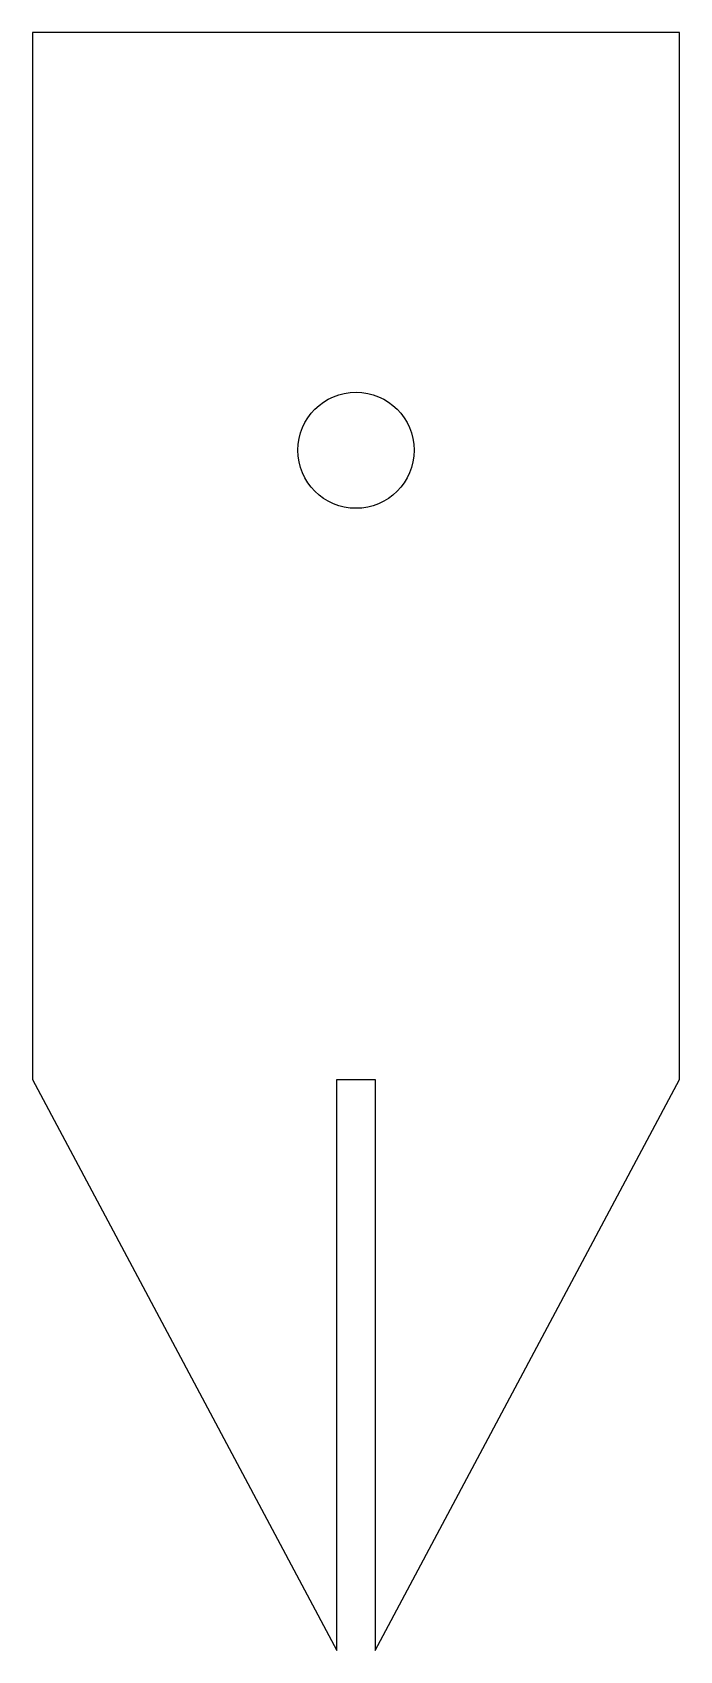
# Model space of a CAD drawing. Extents: x -17 to 17, y -30 to 55.
import ezdxf

# ---------------------------------------------------------------- set-up
doc = ezdxf.new("R2010")
doc.units = 0
doc.layers.add('Body', color=7, linetype='CONTINUOUS')

msp = doc.modelspace()

# ---------------------------------------------------------------- linework, layer by layer
at = {"layer": 'Body'}
for p, q in [((-17, 55), (-17, 55, 3)), ((-17, 55), (-17, 0)), ((-17, 55, 3), (-17, 0, 3)), ((-17, 55), (-17, 55, 3)), ((17, 55), (-17, 55)), ((17, 55, 3), (-17, 55, 3)), ((-17, 55), (-17, 0)), ((17, 55), (-17, 55)), ((-17, 55, 3), (-17, 0, 3)), ((17, 55, 3), (-17, 55, 3)), ((17, 55), (17, 55, 3)), ((17, 0), (17, 55)), ((17, 0, 3), (17, 55, 3)), ((17, 55), (17, 55, 3)), ((17, 0), (17, 55)), ((17, 0, 3), (17, 55, 3)), ((3.05, 33.05), (3.05, 33.05, 3)), ((3.05, 33.05), (3.05, 33.05, 3)), ((-17, 0), (-17, 0, 3)), ((-17, 0), (-17, 0, 3)), ((-17, 0), (-1, -30)), ((-17, 0, 3), (-1, -30, 3)), ((-17, 0), (-1, -30)), ((-17, 0, 3), (-1, -30, 3)), ((-1, 0), (-1, 0, 3)), ((-1, -30), (-1, 0)), ((-1, -30, 3), (-1, 0, 3)), ((-1, 0), (-1, 0, 3)), ((-1, 0), (1, 0)), ((-1, 0, 3), (1, 0, 3)), ((-1, -30), (-1, 0)), ((-1, 0), (1, 0)), ((-1, -30, 3), (-1, 0, 3)), ((-1, 0, 3), (1, 0, 3)), ((1, 0), (1, 0, 3)), ((1, 0), (1, 0, 3)), ((1, 0), (1, -30)), ((1, 0, 3), (1, -30, 3)), ((1, -30), (17, 0)), ((1, -30, 3), (17, 0, 3)), ((1, 0), (1, -30)), ((1, -30), (17, 0)), ((1, 0, 3), (1, -30, 3)), ((1, -30, 3), (17, 0, 3)), ((17, 0), (17, 0, 3)), ((17, 0), (17, 0, 3)), ((-1, -30), (-1, -30, 3)), ((-1, -30), (-1, -30, 3)), ((1, -30), (1, -30, 3)), ((1, -30), (1, -30, 3))]:
    msp.add_line(p, q, dxfattribs=at)
msp.add_circle((0, 33.05), 3.05, dxfattribs=at)
msp.add_circle((0, 33.05), 3.05, dxfattribs=at)
msp.add_circle((0, 33.05), 3.05, dxfattribs=at)
msp.add_circle((0, 33.05), 3.05, dxfattribs=at)

doc.saveas('drawing.dxf')
